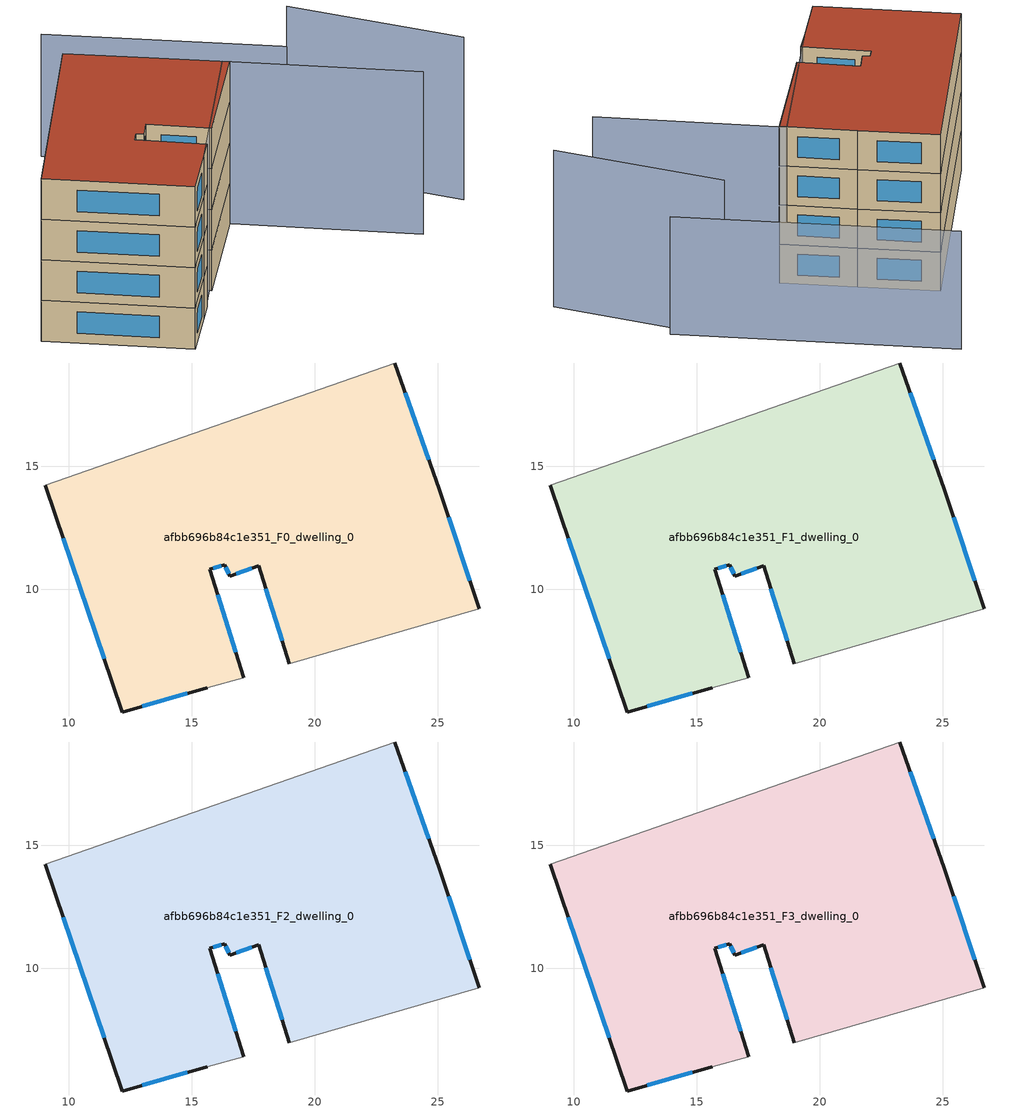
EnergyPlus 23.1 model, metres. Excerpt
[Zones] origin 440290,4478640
afbb696b84c1e351_F0_dwelling_0
 floor ground (EU_floor_Construction): 23.26,19.21 25.07,14.06 26.69,9.21 18.97,6.96 17.72,10.96 16.54,10.52 16.34,11 15.73,10.82 17.11,6.41 15.63,6 12.17,5.01 9.04,14.24 z0
 wall outside (EU_wall_Construction): 17.11,6.41 15.73,10.82 16.34,11 16.54,10.52 17.72,10.96 18.97,6.96 / 9.04,14.24 12.17,5.01 15.63,6 / 26.69,9.21 25.07,14.06 23.26,19.21 z0:3
 wall adiabatic (EU_wall_Construction): 15.63,6 17.11,6.41 / 23.26,19.21 9.04,14.24 / 18.97,6.96 26.69,9.21 z0:3
 window (EU_Window_Construction): 15.87,10.86 16.19,10.96 / 16.79,7.44 16.06,9.79 / 12.98,5.24 14.82,5.77 / 9.78,12.07 11.44,7.17 / 24.64,15.27 23.68,18 / 26.31,10.35 25.45,12.93 / 18.01,10.02 18.67,7.9 / 16.82,10.62 17.44,10.86 / 16.38,10.89 16.5,10.64 z0.7:2.3
afbb696b84c1e351_F1_dwelling_0
 floor to afbb696b84c1e351_F0_dwelling_0 (EU_floor_Construction): 23.26,19.21 25.07,14.06 26.69,9.21 18.97,6.96 17.72,10.96 16.54,10.52 16.33,11 15.73,10.82 17.11,6.41 15.63,6 12.17,5.01 9.04,14.24 z3
 wall outside (EU_wall_Construction): 17.11,6.41 15.73,10.82 16.34,11 16.54,10.52 17.72,10.96 18.97,6.96 / 9.04,14.24 12.17,5.01 15.63,6 / 26.69,9.21 25.07,14.06 23.26,19.21 z3:6
 wall adiabatic (EU_wall_Construction): 15.63,6 17.11,6.41 / 23.26,19.21 9.04,14.24 / 18.97,6.96 26.69,9.21 z3:6
 window (EU_Window_Construction): 15.87,10.86 16.19,10.96 / 16.79,7.44 16.06,9.79 / 12.98,5.24 14.82,5.77 / 9.78,12.07 11.44,7.17 / 24.64,15.27 23.68,18 / 26.31,10.35 25.45,12.93 / 18.01,10.02 18.67,7.9 / 16.82,10.62 17.44,10.86 / 16.38,10.89 16.5,10.64 z3.7:5.3
afbb696b84c1e351_F2_dwelling_0
 floor to afbb696b84c1e351_F1_dwelling_0 (EU_floor_Construction): 23.26,19.21 25.07,14.06 26.69,9.21 18.97,6.96 17.72,10.96 16.54,10.52 16.33,11 15.73,10.82 17.11,6.41 15.63,6 12.17,5.01 9.04,14.24 z6
 wall outside (EU_wall_Construction): 17.11,6.41 15.73,10.82 16.34,11 16.54,10.52 17.72,10.96 18.97,6.96 / 9.04,14.24 12.17,5.01 15.63,6 / 26.69,9.21 25.07,14.06 23.26,19.21 z6:9
 wall adiabatic (EU_wall_Construction): 15.63,6 17.11,6.41 / 23.26,19.21 9.04,14.24 / 18.97,6.96 26.69,9.21 z6:9
 window (EU_Window_Construction): 15.87,10.86 16.19,10.96 / 16.79,7.44 16.06,9.79 / 12.98,5.24 14.82,5.77 / 9.78,12.07 11.44,7.17 / 24.64,15.27 23.68,18 / 26.31,10.35 25.45,12.93 / 18.01,10.02 18.67,7.9 / 16.82,10.62 17.44,10.86 / 16.38,10.89 16.5,10.64 z6.7:8.3
afbb696b84c1e351_F3_dwelling_0
 floor to afbb696b84c1e351_F2_dwelling_0 (EU_floor_Construction): 23.26,19.21 25.07,14.06 26.69,9.21 18.97,6.96 17.72,10.96 16.54,10.52 16.33,11 15.73,10.82 17.11,6.41 15.63,6 12.17,5.01 9.04,14.24 z9
 wall outside (EU_wall_Construction): 17.11,6.41 15.73,10.82 16.34,11 16.54,10.52 17.72,10.96 18.97,6.96 / 9.04,14.24 12.17,5.01 15.63,6 / 26.69,9.21 25.07,14.06 23.26,19.21 z9:12
 wall adiabatic (EU_wall_Construction): 15.63,6 17.11,6.41 / 23.26,19.21 9.04,14.24 / 18.97,6.96 26.69,9.21 z9:12
 window (EU_Window_Construction): 15.87,10.86 16.19,10.96 / 16.79,7.44 16.06,9.79 / 12.98,5.24 14.82,5.77 / 9.78,12.07 11.44,7.17 / 24.64,15.27 23.68,18 / 26.31,10.35 25.45,12.93 / 18.01,10.02 18.67,7.9 / 16.82,10.62 17.44,10.86 / 16.38,10.89 16.5,10.64 z9.7:11.3
 roof outside (EU_roof_Construction): 26.69,9.21 25.07,14.06 23.26,19.21 9.04,14.24 12.17,5.01 15.63,6 17.11,6.41 15.73,10.82 16.34,11 16.54,10.52 17.72,10.96 18.97,6.96 z12
shading: 15.63,6 26.59,9.68 / 26.59,9.68 30.64,-2.36 / 35.46,-2.98 34.28,8.71 z0:12; 35.42,5.37 29.24,23.37 z0:9
[Building]
EU S2 Campaign: North Axis=0; Terrain=City; Solar Distribution=FullExterior
[Site:Location]
Madrid: Latitude=40.5; Longitude=-3.5; Time Zone=1; Elevation=609
[SizingPeriod:WeatherFileDays]
AnnualSizingPeriod: Begin Month=1; Begin Day of Month=1; End Month=12; End Day of Month=31; Day of Week for Start Day=Monday; Use Weather File Daylight Saving Period=No; Use Weather File Rain and Snow Indicators=No
[MATERIAL]
EU_InternalMass_Material: Roughness=MediumRough; Thickness=0.1; Conductivity=1; Density=1800; Specific Heat=900; Thermal Absorptance=0.9; Solar Absorptance=0.7; Visible Absorptance=0.7
[MATERIAL:NOMASS] Roughness=MediumRough; Thermal Absorptance=0.9; Solar Absorptance=0.7; Visible Absorptance=0.7
Name | Thermal Resistance
EU_wall_NoMass | 0.419739
EU_roof_NoMass | 0.352165
EU_floor_NoMass | 0.608284
[WINDOWMATERIAL:SIMPLEGLAZINGSYSTEM]
EU_Window_SimpleGlazing: UFactor=4.8352; Solar Heat Gain Coefficient=0.85; Visible Transmittance=0.85
[CONSTRUCTION]
EU_wall_Construction: EU_wall_NoMass
EU_roof_Construction: EU_roof_NoMass
EU_floor_Construction: EU_floor_NoMass
EU_Window_Construction: EU_Window_SimpleGlazing
EU_InternalMass_Construction: EU_InternalMass_Material
[ZONE] Type=1; Multiplier=1; Ceiling Height=autocalculate; Volume=435.411; Floor Area=autocalculate; Part of Total Floor Area=Yes
afbb696b84c1e351_F0_dwelling_0; afbb696b84c1e351_F1_dwelling_0; afbb696b84c1e351_F2_dwelling_0; afbb696b84c1e351_F3_dwelling_0
[INTERNALMASS] Construction=EU_InternalMass_Construction; Surface Area=145.137
Name | Zone or ZoneList
afbb696b84c1e351_F0_dwelling_0_EU_InternalMass | afbb696b84c1e351_F0_dwelling_0
afbb696b84c1e351_F1_dwelling_0_EU_InternalMass | afbb696b84c1e351_F1_dwelling_0
afbb696b84c1e351_F2_dwelling_0_EU_InternalMass | afbb696b84c1e351_F2_dwelling_0
afbb696b84c1e351_F3_dwelling_0_EU_InternalMass | afbb696b84c1e351_F3_dwelling_0
[OTHEREQUIPMENT] Fuel Type=Electricity; Design Level Calculation Method=Watts/Area; Power per Zone Floor Area=1; Fraction Latent=0; Fraction Radiant=0; Fraction Lost=0; Carbon Dioxide Generation Rate=0; EndUse Subcategory=EU_Step8_InternalGains
Name | Zone or ZoneList or Space or SpaceList | Schedule
EU_Step8_InternalGain_afbb696b84c1e351_F0_dwelling_0_f000 | afbb696b84c1e351_F0_dwelling_0 | EU_Step8_GainSchedule_afbb696b84c1e351_F0_dwelling_0_f000
EU_Step8_InternalGain_afbb696b84c1e351_F1_dwelling_0_f000 | afbb696b84c1e351_F1_dwelling_0 | EU_Step8_GainSchedule_afbb696b84c1e351_F1_dwelling_0_f000
EU_Step8_InternalGain_afbb696b84c1e351_F2_dwelling_0_f000 | afbb696b84c1e351_F2_dwelling_0 | EU_Step8_GainSchedule_afbb696b84c1e351_F2_dwelling_0_f000
EU_Step8_InternalGain_afbb696b84c1e351_F3_dwelling_0_f000 | afbb696b84c1e351_F3_dwelling_0 | EU_Step8_GainSchedule_afbb696b84c1e351_F3_dwelling_0_f000
[ZONEVENTILATION:DESIGNFLOWRATE] Schedule=EU_AlwaysOn; Design Flow Rate Calculation Method=AirChanges/Hour; Air Changes per Hour=0.703302; Ventilation Type=Natural; Fan Pressure Rise=0; Fan Total Efficiency=1; Constant Term Coefficient=1; Temperature Term Coefficient=0; Velocity Term Coefficient=0; Velocity Squared Term Coefficient=0; Minimum Indoor Temperature=-100; Maximum Indoor Temperature=100; Delta Temperature=-100; Minimum Outdoor Temperature=-100; Maximum Outdoor Temperature=100; Maximum Wind Speed=40
Name | Zone or ZoneList or Space or SpaceList
EU_ConstantAir_afbb696b84c1e351_F0_dwelling_0 | afbb696b84c1e351_F0_dwelling_0
EU_ConstantAir_afbb696b84c1e351_F1_dwelling_0 | afbb696b84c1e351_F1_dwelling_0
EU_ConstantAir_afbb696b84c1e351_F2_dwelling_0 | afbb696b84c1e351_F2_dwelling_0
EU_ConstantAir_afbb696b84c1e351_F3_dwelling_0 | afbb696b84c1e351_F3_dwelling_0
[HVACTEMPLATE:THERMOSTAT] Constant Heating Setpoint=20; Constant Cooling Setpoint=50
EU_HeatOnly_afbb696b84c1e351_F0_dwelling_0; EU_HeatOnly_afbb696b84c1e351_F1_dwelling_0; EU_HeatOnly_afbb696b84c1e351_F2_dwelling_0; EU_HeatOnly_afbb696b84c1e351_F3_dwelling_0
[HVACTEMPLATE:ZONE:IDEALLOADSAIRSYSTEM] System Availability Schedule=EU_AlwaysOn; Maximum Heating Supply Air Temperature=50; Minimum Cooling Supply Air Temperature=13; Maximum Heating Supply Air Humidity Ratio=0.0156; Minimum Cooling Supply Air Humidity Ratio=0.0077; Heating Limit=NoLimit; Cooling Limit=NoLimit; Heating Availability Schedule=EU_AlwaysOn; Cooling Availability Schedule=EU_CoolingOff; Dehumidification Control Type=ConstantSensibleHeatRatio; Cooling Sensible Heat Ratio=0.7; Dehumidification Setpoint=60; Humidification Control Type=None; Humidification Setpoint=30; Outdoor Air Method=None; Outdoor Air Flow Rate per Person=0.00944; Outdoor Air Flow Rate per Zone Floor Area=0; Outdoor Air Flow Rate per Zone=0; Demand Controlled Ventilation Type=None; Outdoor Air Economizer Type=NoEconomizer; Heat Recovery Type=None; Sensible Heat Recovery Effectiveness=0.7; Latent Heat Recovery Effectiveness=0.65
Name | Template Thermostat
afbb696b84c1e351_F0_dwelling_0 | EU_HeatOnly_afbb696b84c1e351_F0_dwelling_0
afbb696b84c1e351_F1_dwelling_0 | EU_HeatOnly_afbb696b84c1e351_F1_dwelling_0
afbb696b84c1e351_F2_dwelling_0 | EU_HeatOnly_afbb696b84c1e351_F2_dwelling_0
afbb696b84c1e351_F3_dwelling_0 | EU_HeatOnly_afbb696b84c1e351_F3_dwelling_0
[SIZING:ZONE] Zone Cooling Design Supply Air Temperature Input Method=SupplyAirTemperature; Zone Cooling Design Supply Air Temperature=13; Zone Heating Design Supply Air Temperature Input Method=SupplyAirTemperature; Zone Heating Design Supply Air Temperature=50; Zone Cooling Design Supply Air Humidity Ratio=0.008; Zone Heating Design Supply Air Humidity Ratio=0.008; Cooling Design Air Flow Method=DesignDay; Cooling Design Air Flow Rate=0; Cooling Minimum Air Flow per Zone Floor Area=0.000762; Cooling Minimum Air Flow=0; Cooling Minimum Air Flow Fraction=0.2; Heating Design Air Flow Method=DesignDay; Heating Design Air Flow Rate=0; Heating Maximum Air Flow per Zone Floor Area=0.002032; Heating Maximum Air Flow=0.141576; Heating Maximum Air Flow Fraction=0.3; Account for Dedicated Outdoor Air System=No; Dedicated Outdoor Air System Control Strategy=NeutralSupplyAir; Dedicated Outdoor Air Low Setpoint Temperature for Design=autosize; Dedicated Outdoor Air High Setpoint Temperature for Design=autosize; Zone Load Sizing Method=Sensible Load Only No Latent Load; Zone Latent Cooling Design Supply Air Humidity Ratio Input Method=HumidityRatioDifference; Zone Cooling Design Supply Air Humidity Ratio Difference=0.005; Zone Latent Heating Design Supply Air Humidity Ratio Input Method=HumidityRatioDifference; Zone Humidification Design Supply Air Humidity Ratio Difference=0.005
afbb696b84c1e351_F0_dwelling_0; afbb696b84c1e351_F1_dwelling_0; afbb696b84c1e351_F2_dwelling_0; afbb696b84c1e351_F3_dwelling_0
[SCHEDULE:CONSTANT]
Name | Hourly Value
EU_AlwaysOn | 1
EU_CoolingOff | 0
[SCHEDULE:FILE] Column Number=1; Rows to Skip at Top=0; Number of Hours of Data=8760; Column Separator=Comma; Interpolate to Timestep=No; Minutes per Item=60; Adjust Schedule for Daylight Savings=Yes
Name | File
EU_Step8_GainSchedule_afbb696b84c1e351_F0_dwelling_0_f000 | ../../schedules/afbb696b84c1e351/afbb696b84c1e351_F0_dwelling_0_f000_gain.csv
EU_Step8_GainSchedule_afbb696b84c1e351_F1_dwelling_0_f000 | ../../schedules/afbb696b84c1e351/afbb696b84c1e351_F1_dwelling_0_f000_gain.csv
EU_Step8_GainSchedule_afbb696b84c1e351_F2_dwelling_0_f000 | ../../schedules/afbb696b84c1e351/afbb696b84c1e351_F2_dwelling_0_f000_gain.csv
EU_Step8_GainSchedule_afbb696b84c1e351_F3_dwelling_0_f000 | ../../schedules/afbb696b84c1e351/afbb696b84c1e351_F3_dwelling_0_f000_gain.csv
